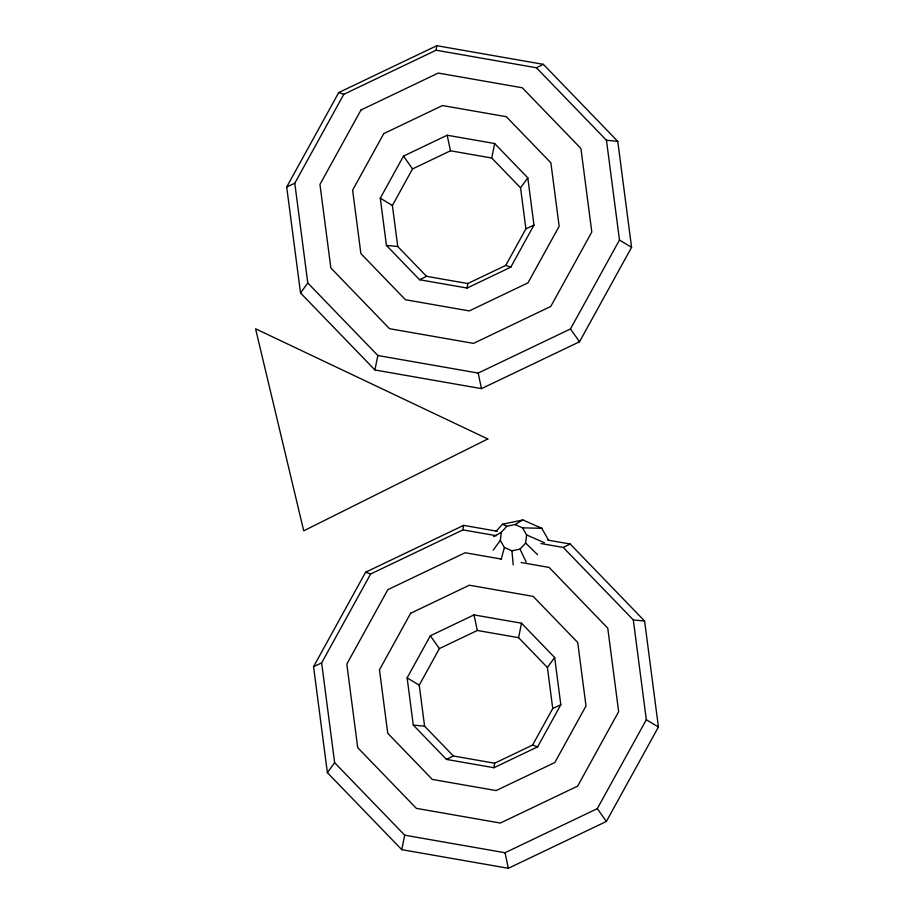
<?xml version="1.0" encoding="UTF-8"?>
<svg xmlns="http://www.w3.org/2000/svg" width="914" height="914" viewBox="0 0 914 914"><rect width="100%" height="100%" fill="white"/><g stroke="black" fill="none" stroke-linecap="round" stroke-linejoin="round"><path stroke-width="1.37" d="M493.217 550.114L500.346 540.425L501.295 532.314L506.904 526.236L515.005 524.545L522.877 519.963L541.739 528.281L548.526 540.105M500.346 540.425L504.402 547.497L511.92 550.811L520.032 549.108L525.63 543.042L526.59 534.918L522.534 527.858L515.005 524.545M286.699 186.993L294.788 183.234L343.79 94.313L436.081 50.213L436.789 45.7L543.362 64.346L617.761 141.362L631.574 247.34L579.522 341.779L481.484 388.633L374.923 369.976L300.523 292.96L286.699 186.993L338.751 92.543L436.789 45.7M467.088 288.047L467.797 283.534L505.739 265.403L525.893 228.843L533.97 225.084L527.812 177.864L494.657 143.532L447.163 135.226L403.485 156.1L380.281 198.189L386.439 245.42L419.595 279.741L467.088 288.047L510.777 267.174L533.97 225.084M547.772 540.094L570.21 544.024L644.61 621.04L658.423 727.007L606.37 821.458L508.344 868.3L401.772 849.654L327.372 772.638L313.559 666.66L321.637 662.901L370.638 573.981L462.93 529.88L463.638 525.367L497.296 531.263M493.937 767.726L494.645 763.213L532.588 745.081L552.742 708.521L560.819 704.751L554.661 657.532L521.506 623.211L474.012 614.905L430.334 635.778L407.13 677.868L413.288 725.088L446.443 759.408L493.937 767.726L537.626 746.841L560.819 704.751M374.923 369.976L377.836 355.512L307.789 282.997L294.788 183.234M525.893 228.843L520.546 187.816L491.743 158.008L494.657 143.532M401.772 849.654L404.685 835.179L334.638 762.676L321.637 662.901M552.742 708.521L547.395 667.494L518.592 637.675L521.506 623.211M501.158 559.505L504.402 547.497M467.797 283.534L426.541 276.325L397.739 246.506L392.392 205.479L412.534 168.919L450.488 150.787L491.743 158.008M313.559 666.66L365.6 572.221L463.638 525.367M377.836 355.512L478.171 373.072L570.462 328.96L619.475 240.039L606.462 140.276L536.415 67.762L436.081 50.213M494.645 763.213L453.39 755.992L424.587 726.184L419.24 685.157L439.383 648.597L477.337 630.466L518.592 637.675M404.685 835.179L505.019 852.739L597.31 808.639L646.324 719.718L633.311 619.943L563.264 547.44L540.974 543.533M300.523 292.96L307.789 282.997M520.546 187.816L527.812 177.864M327.372 772.638L334.638 762.676M547.395 667.494L554.661 657.532M495.982 531.331L502.54 524.225L522.877 519.963M493.617 536.598L501.295 532.314M536.415 67.762L543.362 64.346M419.595 279.741L426.541 276.325M563.264 547.44L570.21 544.024M446.443 759.408L453.39 755.992M522.534 527.858L541.739 528.281M606.462 140.276L617.761 141.362M386.439 245.42L397.739 246.506M633.311 619.943L644.61 621.04M413.288 725.088L424.587 726.184M462.93 529.88L496.382 535.73M501.523 559.105L465.112 552.742L387.844 589.667L346.817 664.112L357.705 747.641L416.35 808.353L500.346 823.057L577.625 786.131L618.652 711.675L607.764 628.146L549.12 567.434L521.117 562.533M338.751 92.543L343.79 94.313M505.739 265.403L510.777 267.174M365.6 572.221L370.638 573.981M532.588 745.081L537.626 746.841M526.59 534.918L544.321 542.688M502.54 524.225L506.904 526.236M619.475 240.039L631.574 247.34M380.281 198.189L392.392 205.479M646.324 719.718L658.423 727.007M407.13 677.868L419.24 685.157M525.63 543.042L537.581 554.707M570.462 328.96L579.522 341.779M403.485 156.1L412.534 168.919M597.31 808.639L606.37 821.458M430.334 635.778L439.383 648.597M520.032 549.108L526.213 562.099M447.163 135.226L450.488 150.787M478.171 373.072L481.484 388.633M474.012 614.905L477.337 630.466M505.019 852.739L508.344 868.3M511.92 550.811L513.211 564.829M360.996 109.988L319.957 184.445L330.857 267.973L389.501 328.686L473.498 343.378L550.776 306.453L591.804 232.007L580.916 148.479L522.271 87.767L438.263 73.063L360.996 109.988M383.789 133.593L352.621 190.158L360.893 253.612L405.45 299.735L469.27 310.909L527.984 282.849L559.151 226.295L550.879 162.829L506.322 116.706L442.502 105.544L383.789 133.593M410.637 613.271L379.47 669.825L387.742 733.291L432.299 779.414L496.119 790.576L554.832 762.527L586 705.962L577.728 642.508L533.17 596.385L469.35 585.211L410.637 613.271M487.802 438.971L303.722 530.828L255.577 328.8L487.802 438.971"/></g></svg>
